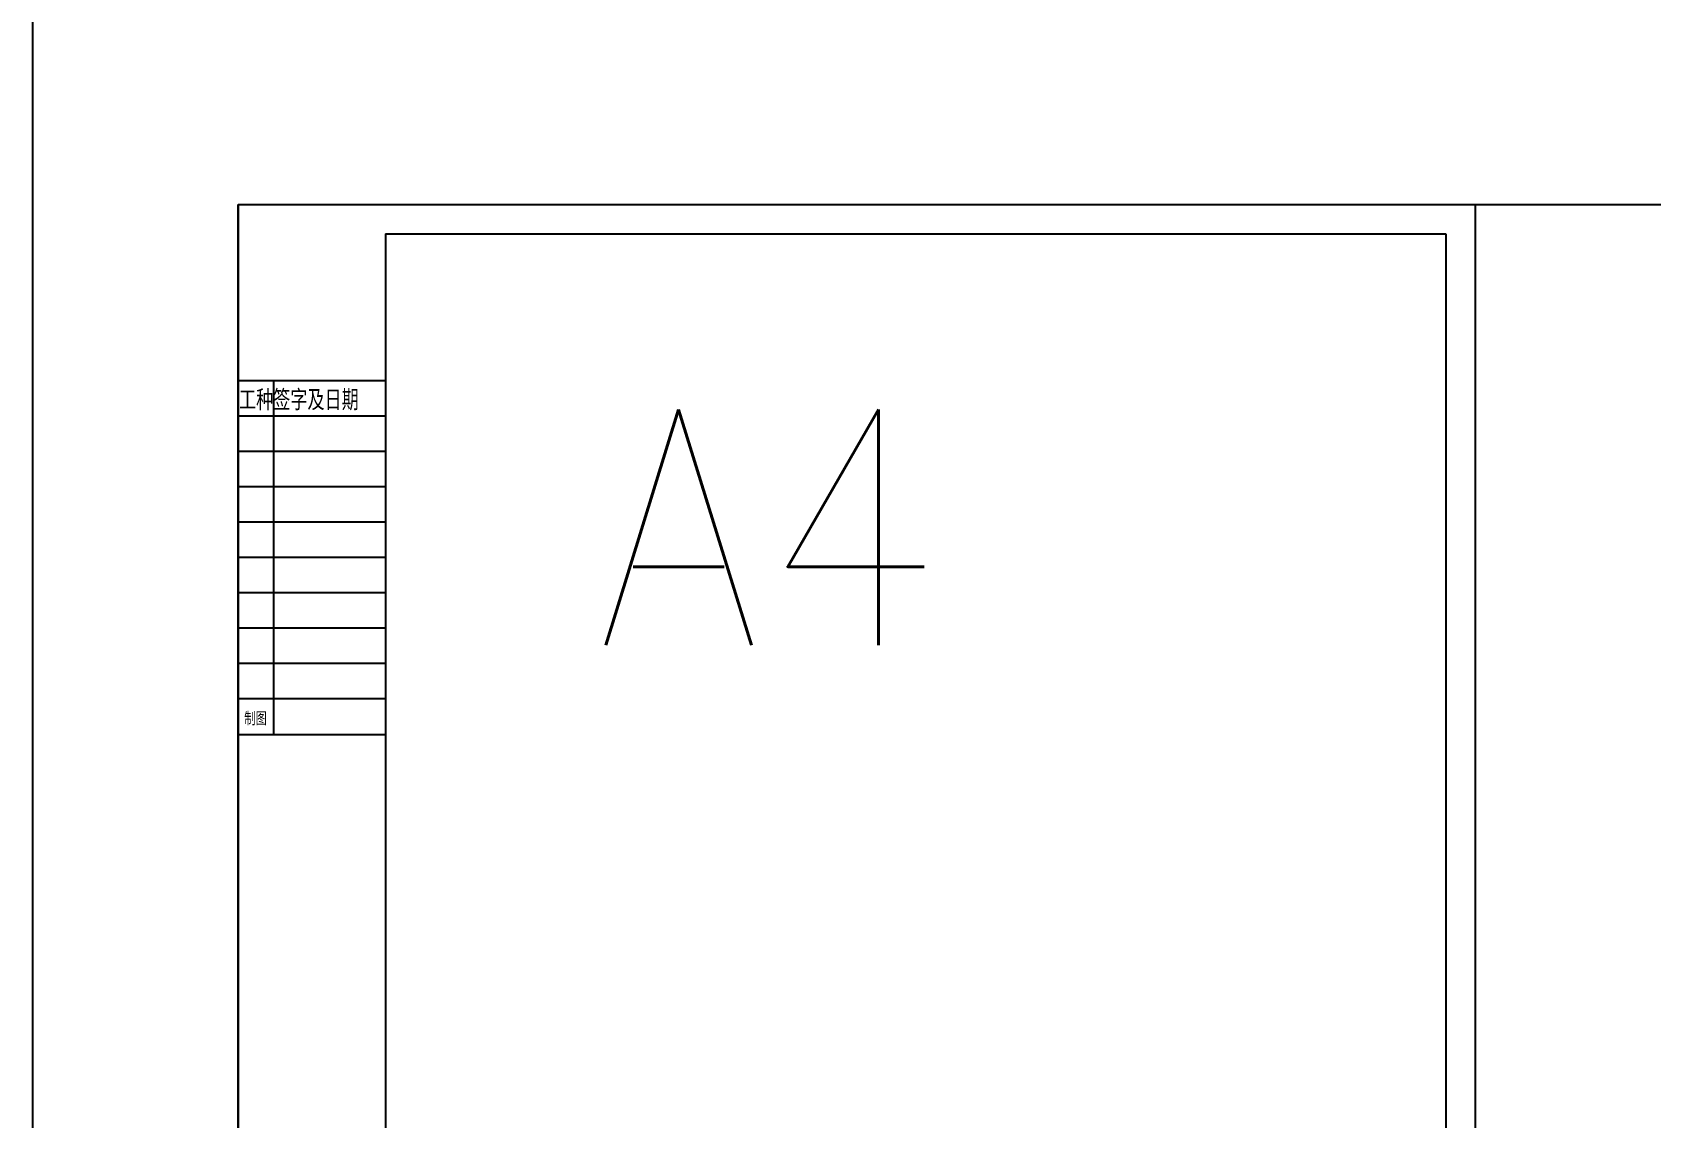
# Model space of a CAD drawing. Header units: inches. Extents: x 3186 to 109360, y -14990 to 740552.
# Drawn here: x 3186 to 16923, y -4549 to 4664 of the extents above; entities that cross this region are included whole.
import ezdxf
from ezdxf.enums import TextEntityAlignment as Align

# ---------------------------------------------------------------- set-up
doc = ezdxf.new("R2010")
doc.units = ezdxf.units.IN
doc.header["$MEASUREMENT"] = 0
doc.layers.add('red', color=1, linetype='Continuous')
doc.layers.add('TK', color=7, linetype='Continuous')
doc.styles.add('HZ', font='txt_____.ttf', dxfattribs={"width": 0.7, "bigfont": 'HZTXT'})
doc.styles.add('ROMAND', font='romand__.ttf', dxfattribs={"width": 0.7, "bigfont": 'OCHINESE.shx'})
doc.styles.get("Standard").update_dxf_attribs({"font": 'txt', "bigfont": 'gbcbig.shx'})
doc.dimstyles.new('Standard-yuanban', dxfattribs={"dimtxt": 800, "dimasz": 0.18, "dimexe": 0.18, "dimexo": 0.0625, "dimgap": 0.09, "dimtad": 0, "dimtih": 1, "dimtoh": 1, "dimdec": 4, "dimlfac": 0.02, "dimzin": 0, "dimdsep": 46, "dimtxsty": 'Standard', "dimcen": 0.09, "dimadec": 0, "dimazin": 0, "dimtfac": 1, "dimtdec": 4, "dimtofl": 0, "dimtmove": 0, "dimatfit": 3, "dimfxl": 1, "dimtolj": 1, "dimtzin": 0, "dimarcsym": 0})

# ---------------------------------------------------------------- blocks, each defined once
blk = doc.blocks.new('*D107')
at = {"color": 0, "lineweight": -2, "transparency": 16777216}
for p, q in [((15435, 3204), (28191, 3204)), ((28191, 3204), (28191, -3821)), ((28191, -11646), (28191, -4621)), ((15435, -11646), (28191, -11646))]:
    blk.add_line(p, q, dxfattribs=at)
at = {"color": 0, "transparency": 16777216}
for points in [[(28191, 3204), (28191, 3204), (28191, 3204)], [(28191, -11646), (28191, -11646), (28191, -11646)]]:
    blk.add_solid(points, dxfattribs=at)
at = {"layer": 'Defpoints', "color": 0, "transparency": 16777216}
for p in [(15434, 3204), (28191, 3204), (15434, -11646)]:
    blk.add_point(p, dxfattribs=at)
at = {"color": 0, "transparency": 16777216, "insert": (28191, -4221), "char_height": 800, "attachment_point": 5}
blk.add_mtext('\\A1;297.0000', dxfattribs=at)

msp = doc.modelspace()

# ---------------------------------------------------------------- linework, layer by layer
msp.add_line((3186.2886, 740551.77166), (3186.2886, -14989.84004))
at = {"ltscale": 5}
for p, q in [((4934.44132, 3204.25363), (4934.44132, -11645.74637)), ((15434.44132, 3204.25363), (15434.44132, -11645.74637))]:
    msp.add_line(p, q, dxfattribs=at)
at = {"ltscale": 10}
for p, q in [((4934.44132, 3204.25363), (15434.44132, 3204.25363)), ((6184.44132, 1705.33837), (4934.44132, 1705.33837)), ((5234.44132, 1705.33837), (5234.44132, -1294.66163)), ((6184.44132, 1405.33837), (4934.44132, 1405.33837)), ((6184.44132, 1105.33837), (4934.44132, 1105.33837)), ((6184.44132, 805.33837), (4934.44132, 805.33837)), ((6184.44132, 505.33837), (4934.44132, 505.33837)), ((6184.44132, 205.33837), (4934.44132, 205.33837)), ((6184.44132, -94.66163), (4934.44132, -94.66163)), ((6184.44132, -394.66163), (4934.44132, -394.66163)), ((6184.44132, -694.66163), (4934.44132, -694.66163)), ((6184.44132, -994.66163), (4934.44132, -994.66163)), ((4934.44132, -1294.66163), (6184.44132, -1294.66163))]:
    msp.add_line(p, q, dxfattribs=at)
at = {"layer": 'red', "ltscale": 10}
for p, q in [((6184.44132, 2954.25363), (6184.44132, -11395.74637)), ((6184.44132, 2954.25363), (15184.44132, 2954.25363)), ((15184.44132, 2954.25363), (15184.44132, -11395.74637))]:
    msp.add_line(p, q, dxfattribs=at)
at = {"layer": 'TK'}
msp.add_lwpolyline([(4934.44132, 3204.25363), (15434.44132, 3204.25363), (15434.44132, -11645.74637), (4934.44132, -11645.74637)], close=True, dxfattribs=at)

# ---------------------------------------------------------------- texts
at = {"color": 0}
for s, height, style, width, p in [('工种签字及日期', 152, 'ROMAND', 0.7, (5448.55172, 1472.54574)), ('A4', 2000, 'HZ', 0.9, (9443.62018, -538.43049))]:
    msp.add_text(s, height=height, dxfattribs=dict(at, style=style, width=width)).set_placement(p, align=Align.CENTER)
at = {"ltscale": 10, "style": 'HZ', "width": 0.7}
msp.add_text('制图', height=100, dxfattribs=at).set_placement((4985.48149, -1208.38668))

# ---------------------------------------------------------------- dimensions: what is measured, and where the dimension line sits
dim = msp.add_linear_dim(base=(28190.97563, 3204.25363), p1=(15434.44132, -11645.74637), p2=(15434.44132, 3204.25363), angle=90, dimstyle='Standard-yuanban')
dim.commit()
dim.dimension.update_dxf_attribs({"geometry": '*D107', "text_midpoint": (28190.97563, -4220.74637)})

doc.saveas('drawing.dxf')
